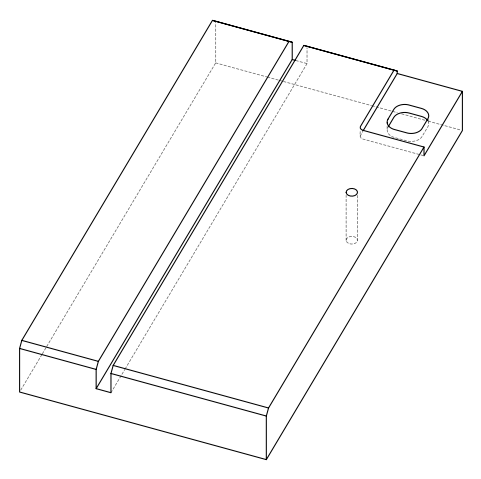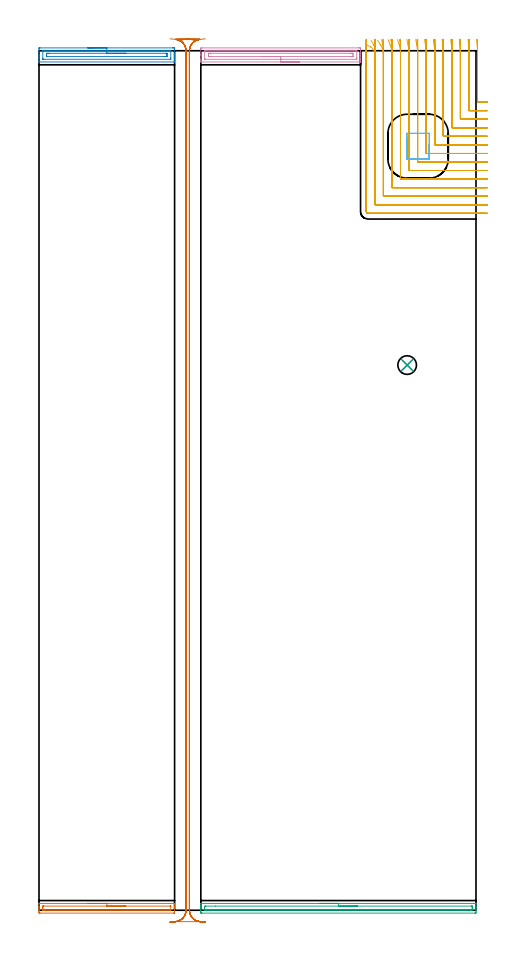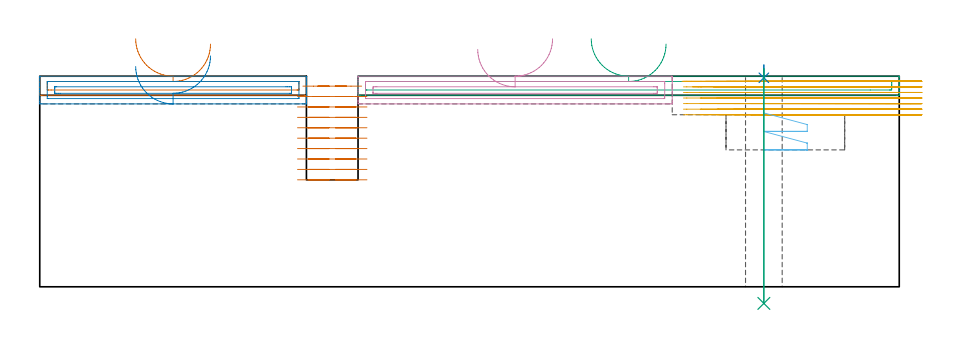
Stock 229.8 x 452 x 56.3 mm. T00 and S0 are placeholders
(PLAN: 9 operations, 5 tool changes, 49.2 min)
(1 AREA_MILL | FG_CHAMFER_SURFACE | UGT0205_001 | 1.33 min | 972 mm3)
(2 AREA_MILL_1 | FG_CHAMFER_SURFACE_1 | UGT0205_001 | 1.91 min | 2080 mm3)
(3 AREA_MILL_2 | FG_CHAMFER_SURFACE_2 | UGT0205_001 | 2.5 min | 1927 mm3)
(4 AREA_MILL_3 | FG_CHAMFER_SURFACE_3 | UGT0205_001 | 2.22 min | 2547 mm3)
(5 MILL_CORNER_NOTCH_RECTANGULAR | CORNER_NOTCH_RECTANGULAR | UGT0201_124 | Follow Part, ap 1.5, ae 75% | 21.1 min | 55176 mm3)
(6 MILL_RECTANGULAR_POCKET | POCKET_RECTANGULAR_STRAIGHT | UGT0201_104 | Follow Part, ap 5, ae 75% | 0.46 min | 9193 mm3)
(7 MILL_RECTANGULAR_SLOT | SLOT_RECTANGULAR | NXT0201_011 | Follow Part, ap 3, ae 75% | 19.37 min | 172442 mm3)
(8 SPOT_DRILL | STEP1HOLE | NXT0321_9005460120000 | 0.03 min | 1 mm3)
(9 DRILL_THROUGH_HOLE_INTO_CENTER | STEP1HOLE | UGT0301_212 | 0.25 min | 4222 mm3)
(TOOL UGT0205_001 | Chamfer Mill 20 x 3 x 45 deg. | D20 FL50 Z2)
(TOOL UGT0201_124 | Carbide End Mill 6.0 | D6 FL15 Z4)
(TOOL UGT0201_104 | End Mill 20 mm | D20 FL22 Z2)
(TOOL NXT0201_011 | ENDMILL 12mm [2P460-1200-NA 1630] | D12 FL38 Z6)
(TOOL NXT0321_9005460120000 | NC Spot Drill, 142deg, 12mm, Carbide, Uncoated | D12 PA142 FL30 Z2)
(TOOL UGT0301_212 | Twist Drill 9.8 mm | D9.8 PA118 FL83 Z2)
(OP 1 AREA_MILL)
G17 G21 G94 G90
T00 M6
G54
G17 G0 G90 X25.65 Y3.6 S1061 M3
G43 Z66.3 H0
G94 G1 X25.688 Z65.428 F250.
X25.802 Z64.563
X25.991 Z63.712
X26.253 Z62.88
X26.587 Z62.074
X26.99 Z61.3
X27.458 Z60.564
X27.99 Z59.872
X28.579 Z59.229
X29.222 Z58.639
X29.914 Z58.108
X30.65 Z57.64
X31.424 Z57.237
X32.23 Z56.903
X33.062 Z56.641
X33.914 Z56.452
X34.778 Z56.338
X35.65 Z56.3
X71.194
X71.29 Y3.604 Z56.296
X71.298 Y3.515 Z56.207
X71.3 Y3.426 Z56.124
Y1.909 Z54.608
Y1.488 Z54.184
Y1.277 Z53.974
Y0.612 Z53.309
Y0.402 Z53.099
Y-0.263 Z52.431
Y-0.805 Z51.889
X71.296 Y-1.138 Z51.557
X71.29 Y-1.491 Z51.204
X71.112 Y-1.496 Z51.201
X70.749 Y-1.5 Z51.2
X0.551
X0.188 Y-1.496 Z51.201
X0.01 Y-1.491 Z51.204
X0. Y-1.138 Z51.557
Y-0.805 Z51.889
Y-0.263 Z52.431
Y0.402 Z53.099
Y0.612 Z53.309
Y1.277 Z53.974
Y1.488 Z54.184
Y1.909 Z54.608
Y3.426 Z56.124
X0.002 Y3.515 Z56.207
X0.01 Y3.604 Z56.296
X0.105 Y3.6 Z56.3
X35.65
Y2.186 Z54.886
X68.972 Y2.185 Z54.885
X69.149 Y2.184 Z54.884
X69.237 Y2.182 Z54.882
X69.278 Y2.179 Z54.879
X69.29 Y2.174 Z54.874
X69.292 Y2.134 Z54.834
X69.299 Y1.81 Z54.51
Y0.29 Z52.99
X69.292 Y-0.034 Z52.666
X69.29 Y-0.073 Z52.627
X69.278 Y-0.079 Z52.621
X69.237 Y-0.082 Z52.618
X69.149 Y-0.084 Z52.616
X68.972 Y-0.086 Z52.614
X68.792
X3.037
X2.328 Y-0.084 Z52.616
X2.145 Y-0.082 Z52.618
X2.026 Y-0.079 Z52.621
X2.01 Y-0.041 Z52.659
X2.004 Y0.057 Z52.757
X2.001 Y0.612 Z53.312
X2. Y0.936 Z53.636
Y1.488 Z54.188
X2.001 Y1.81 Z54.51
X2.008 Y2.134 Z54.834
X2.01 Y2.174 Z54.874
X2.022 Y2.179 Z54.879
X2.063 Y2.182 Z54.882
X2.151 Y2.184 Z54.884
X2.328 Y2.185 Z54.885
X2.508 Y2.186 Z54.886
X35.65
X36.522 Z54.924
X37.386 Z55.038
X38.238 Z55.226
X39.07 Z55.489
X39.876 Z55.823
X40.65 Z56.225
X41.386 Z56.694
X42.078 Z57.225
X42.721 Z57.815
X43.31 Z58.458
X43.842 Z59.15
X44.31 Z59.886
X44.713 Z60.66
X45.047 Z61.466
X45.309 Z62.298
X45.498 Z63.149
X45.612 Z64.014
X45.65 Z64.886
G0 Z66.3
M5
M2
(OP 2 AREA_MILL_1)
G17 G21 G94 G90
T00 M6
G54
G17 G0 G90 X25.65 Y453.5 S1061 M3
G43 Z66.3 H0
Z58.9
G94 G1 X25.688 Z58.028 F250.
X25.802 Z57.163
X25.991 Z56.312
X26.253 Z55.48
X26.587 Z54.674
X26.99 Z53.9
X27.458 Z53.164
X27.99 Z52.472
X28.579 Z51.829
X29.222 Z51.24
X29.914 Z50.708
X30.65 Z50.24
X31.424 Z49.837
X32.23 Z49.503
X33.062 Z49.241
X33.913 Z49.052
X34.778 Z48.938
X35.65 Z48.9
X70.168
X70.749 Y453.497 Z48.903
X71.293 Y453.491 Z48.905
X71.297 Y453.467 Z48.929
X71.3 Y452.918 Z49.478
Y452.58 Z49.816
Y450.245 Z52.148
Y449.569 Z52.829
Y449.355 Z53.043
Y448.678 Z53.719
Y448.464 Z53.933
Y448.035 Z54.364
Y447.111 Z55.288
Y446.38 Z56.018
X71.293 Y446.131 Z56.261
X71.29 Y446.103 Z56.289
X71.193 Y446.1 Z56.3
X0.107
X0.01 Y446.103 Z56.289
X0.007 Y446.131 Z56.262
X0. Y446.38 Z56.019
Y447.111 Z55.288
Y448.035 Z54.364
Y448.464 Z53.933
Y448.678 Z53.719
Y449.355 Z53.043
Y449.569 Z52.829
Y450.245 Z52.148
X0.001 Y452.918 Z49.478
X0.003 Y453.467 Z48.929
X0.007 Y453.491 Z48.905
X0.551 Y453.5 Z48.9
X35.65
Y452.086 Z50.314
X68.972 Y452.085 Z50.315
X69.03 Y452.084 Z50.316
X69.147 Y452.079 Z50.321
X69.29 Y452.068 Z50.332
X69.293 Y452.027 Z50.373
X69.299 Y451.699 Z50.701
Y448.135 Z54.265
X69.293 Y447.573 Z54.827
X69.29 Y447.534 Z54.866
X69.279 Y447.521 Z54.879
X69.206 Y447.518 Z54.882
X69.089 Y447.515 Z54.885
X2.328
X2.27 Y447.516 Z54.884
X2.153 Y447.521 Z54.879
X2.01 Y447.532 Z54.868
X2.007 Y447.573 Z54.827
X2.001 Y447.901 Z54.499
X2. Y451.465 Z50.935
X2.007 Y452.027 Z50.373
X2.01 Y452.066 Z50.334
X2.021 Y452.079 Z50.321
X2.094 Y452.082 Z50.318
X2.211 Y452.085 Z50.315
X35.65 Y452.086 Z50.314
Y450.672 Z51.728
X66.769
X67.194 Y450.67 Z51.73
X67.254 Y450.668 Z51.732
X67.283 Y450.666 Z51.734
X67.29 Y450.562 Z51.838
X67.298 Y450.351 Z52.049
X67.3 Y450.245 Z52.155
Y450.14 Z52.26
Y449.355 Z53.045
Y449.249 Z53.151
X67.297 Y449.143 Z53.257
X67.29 Y448.938 Z53.462
X67.194 Y448.935 Z53.465
X66.73 Y448.93 Z53.47
X66.306 Y448.929 Z53.471
X65.842 Y448.928 Z53.472
X4.53 Y448.929 Z53.471
X4.105 Y448.93 Z53.47
X4.045 Y448.932 Z53.468
X4.017 Y448.935 Z53.465
X4.01 Y449.038 Z53.362
X4.002 Y449.249 Z53.151
X4. Y449.355 Z53.045
Y449.46 Z52.94
Y450.245 Z52.155
Y450.351 Z52.049
X4.003 Y450.457 Z51.943
X4.01 Y450.662 Z51.738
X4.105 Y450.665 Z51.735
X4.57 Y450.67 Z51.73
X4.994 Y450.671 Z51.729
X5.457 Y450.672 Z51.728
X35.65
X36.522 Z51.766
X37.386 Z51.88
X38.238 Z52.069
X39.07 Z52.331
X39.876 Z52.665
X40.65 Z53.068
X41.386 Z53.537
X42.078 Z54.068
X42.721 Z54.657
X43.31 Z55.3
X43.841 Z55.993
X44.31 Z56.728
X44.713 Z57.502
X45.047 Z58.308
X45.309 Z59.14
X45.498 Z59.992
X45.612 Z60.857
X45.65 Z61.728
G0 Z66.3
M5
M2
(OP 3 AREA_MILL_2)
G17 G21 G94 G90
T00 M6
G54
G17 G0 G90 X147.45 Y3.6 S1061 M3
G43 Z66.3 H0
G94 G1 X147.488 Z65.428 F250.
X147.602 Z64.563
X147.791 Z63.712
X148.053 Z62.88
X148.387 Z62.074
X148.79 Z61.3
X149.258 Z60.564
X149.79 Z59.872
X150.379 Z59.229
X151.022 Z58.639
X151.714 Z58.108
X152.45 Z57.64
X153.224 Z57.237
X154.03 Z56.903
X154.862 Z56.641
X155.714 Z56.452
X156.578 Z56.338
X157.45 Z56.3
X229.656
X229.79 Y3.605 Z56.295
X229.798 Y3.483 Z56.176
X229.8 Y3.364 Z56.063
Y2.667 Z55.367
Y2.058 Z54.757
Y1.488 Z54.184
Y1.202 Z53.899
Y0.612 Z53.309
Y0.327 Z53.025
Y-0.263 Z52.432
Y-0.843 Z51.852
X229.797 Y-1.138 Z51.558
X229.79 Y-1.492 Z51.204
X229.575 Y-1.497 Z51.2
X229.209 Y-1.5
X85.691
X85.325 Y-1.497
X85.11 Y-1.492 Z51.204
X85.1 Y-1.138 Z51.558
Y-0.843 Z51.852
Y-0.263 Z52.432
Y0.327 Z53.025
Y0.612 Z53.309
Y1.202 Z53.899
Y1.488 Z54.184
Y2.058 Z54.757
Y2.363 Z55.062
Y3.364 Z56.063
X85.102 Y3.483 Z56.176
X85.11 Y3.605 Z56.295
X85.242 Y3.6 Z56.3
X157.45
Y2.186 Z54.886
X227.426 Y2.185 Z54.885
X227.608 Y2.184 Z54.884
X227.761 Y2.18 Z54.88
X227.791 Y2.178 Z54.878
X227.795 Y2.157 Z54.857
X227.797 Y2.133 Z54.833
X227.8 Y1.996 Z54.696
Y1.488 Z54.188
Y1.121 Z53.821
X227.797 Y0.612 Z53.312
X227.791 Y0.254 Z52.954
X227.772 Y-0.079 Z52.621
X227.426 Y-0.083 Z52.617
X227.245 Y-0.085 Z52.615
X222.037 Y-0.086 Z52.614
X87.474 Y-0.085 Z52.615
X87.292 Y-0.084 Z52.616
X87.139 Y-0.08 Z52.62
X87.109 Y-0.078 Z52.622
X87.105 Y-0.057 Z52.643
X87.103 Y-0.034 Z52.667
X87.1 Y0.104 Z52.804
Y0.612 Z53.312
Y0.979 Z53.679
X87.103 Y1.488 Z54.188
X87.109 Y1.846 Z54.546
X87.128 Y2.179 Z54.879
X87.474 Y2.183 Z54.883
X87.655 Y2.185 Z54.885
X92.852 Y2.186 Z54.886
X157.45
X158.322 Z54.924
X159.186 Z55.038
X160.038 Z55.226
X160.87 Z55.489
X161.676 Z55.823
X162.45 Z56.225
X163.186 Z56.694
X163.878 Z57.225
X164.521 Z57.815
X165.11 Z58.458
X165.642 Z59.15
X166.11 Z59.886
X166.513 Z60.66
X166.847 Z61.466
X167.109 Z62.298
X167.298 Z63.149
X167.412 Z64.014
X167.45 Z64.886
G0 Z66.3
M5
M2
(OP 4 AREA_MILL_3)
G17 G21 G94 G90
T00 M6
G54
G17 G0 G90 X137.1 Y446.1 S1061 M3
G43 Z66.3 H0
G94 G1 X137.062 Z65.428 F250.
X136.948 Z64.563
X136.759 Z63.712
X136.497 Z62.88
X136.163 Z62.074
X135.76 Z61.3
X135.292 Z60.564
X134.76 Z59.872
X134.171 Z59.229
X133.528 Z58.639
X132.836 Z58.108
X132.1 Z57.64
X131.326 Z57.237
X130.52 Z56.903
X129.688 Z56.641
X128.836 Z56.452
X127.972 Z56.338
X127.1 Z56.3
X85.236
X85.11 Y446.103 Z56.288
X85.107 Y446.139 Z56.252
X85.1 Y446.455 Z55.944
Y447.029 Z55.37
Y447.573 Z54.822
Y449.626 Z52.771
Y450.245 Z52.149
Y452.608 Z49.788
X85.102 Y452.918 Z49.478
X85.108 Y453.491 Z48.905
X85.681 Y453.5 Z48.9
X167.937
X168.519 Y453.497 Z48.903
X169.092 Y453.491 Z48.905
X169.1 Y452.918 Z49.478
Y450.245 Z52.149
Y449.626 Z52.771
Y449.355 Z53.042
Y447.573 Z54.822
Y447.029 Z55.37
Y446.455 Z55.944
X169.093 Y446.139 Z56.252
X169.09 Y446.103 Z56.288
X168.965 Y446.1 Z56.3
X127.1
Y447.514 Z54.886
X87.463 Y447.515 Z54.885
X87.404 Y447.516 Z54.884
X87.287 Y447.52 Z54.88
X87.11 Y447.528 Z54.872
X87.108 Y447.573 Z54.827
X87.102 Y447.934 Z54.466
X87.1 Y451.499 Z50.901
X87.104 Y452.027 Z50.373
X87.107 Y452.071 Z50.329
X87.108 Y452.077 Z50.323
X87.15 Y452.08 Z50.32
X87.227 Y452.084 Z50.316
X87.345 Y452.085 Z50.315
X87.404 Y452.086 Z50.314
X166.737 Y452.085 Z50.315
X166.796 Y452.084 Z50.316
X166.913 Y452.08 Z50.32
X167.09 Y452.072 Z50.328
X167.092 Y452.027 Z50.373
X167.098 Y451.666 Z50.734
X167.1 Y448.101 Z54.299
X167.096 Y447.573 Z54.827
X167.093 Y447.529 Z54.871
X167.092 Y447.523 Z54.877
X167.05 Y447.52 Z54.88
X166.972 Y447.516 Z54.884
X166.855 Y447.515 Z54.885
X166.796 Y447.514 Z54.886
X127.1
Y448.928 Z53.472
X90.135 Y448.929 Z53.471
X89.669 Y448.93 Z53.47
X89.244 Y448.933 Z53.467
X89.112 Y448.935 Z53.465
X89.104 Y449.21 Z53.19
X89.101 Y449.355 Z53.045
X89.1 Y450.389 Z52.011
X89.105 Y450.534 Z51.866
X89.11 Y450.629 Z51.771
X89.12 Y450.665 Z51.735
X89.139 Y450.667 Z51.733
X89.244 Y450.669 Z51.731
X89.709 Y450.671 Z51.729
X90.135 Y450.672 Z51.728
X164.065 Y450.671 Z51.729
X164.531
X164.956 Y450.667 Z51.733
X165.088 Y450.665 Z51.735
X165.096 Y450.389 Z52.011
X165.099 Y450.245 Z52.155
X165.1 Y449.211 Z53.189
X165.095 Y449.066 Z53.334
X165.09 Y448.971 Z53.429
X165.08 Y448.935 Z53.465
X165.061 Y448.933 Z53.467
X164.956 Y448.931 Z53.469
X164.491 Y448.929 Z53.471
X164.065 Y448.928 Z53.472
X127.1
X126.228 Z53.51
X125.364 Z53.623
X124.512 Z53.812
X123.68 Z54.075
X122.874 Z54.408
X122.1 Z54.811
X121.364 Z55.28
X120.672 Z55.811
X120.029 Z56.4
X119.44 Z57.044
X118.908 Z57.736
X118.44 Z58.472
X118.037 Z59.245
X117.703 Z60.051
X117.441 Z60.883
X117.252 Z61.735
X117.138 Z62.6
X117.1 Z63.472
G0 Z66.3
M5
M2
(OP 5 MILL_CORNER_NOTCH_RECTANGULAR)
G17 G21 G94 G90
T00 M6
G54
G17 G0 G90 X230.153 Y457.929 S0 M3
G43 Z66.43 H0
Z54.94
G94 G1 X230.4 Y454.939 F250.
G2 X230.6 Y450.11 R58.5 F500.
G1 Y425.296
G3 X230.896 Y425. R0.3
G1 X232.8
X235.8 F250.
G0 Z66.43
X225.607 Y457.988
Z54.94
G1 X225.878 Y455.
G2 X226.1 Y450.11 R54. F500.
G1 Y420.796
G3 X226.396 Y420.5 R0.3
G1 X232.8
X235.8 F250.
G0 Z66.43
X221.062 Y457.985
Z54.94
G1 X221.358 Y455.
G2 X221.6 Y450.11 R49.5 F500.
G1 Y416.296
G3 X221.896 Y416. R0.3
G1 X232.8
X235.8 F250.
G0 Z66.43
X216.508 Y457.982
Z54.94
G1 X216.834 Y455.
G2 X217.1 Y450.11 R45. F500.
G1 Y411.796
G3 X217.396 Y411.5 R0.3
G1 X232.8
X235.8 F250.
G0 Z66.43
X211.942 Y457.978
Z54.94
G1 X212.304 Y455.
G2 X212.6 Y450.11 R40.5 F500.
G1 Y407.296
G3 X212.896 Y407. R0.3
G1 X232.8
X235.8 F250.
G0 Z66.43
X207.359 Y457.972
Z54.94
G1 X207.766 Y455.
G2 X208.1 Y450.11 R36. F500.
G1 Y402.796
G3 X208.396 Y402.5 R0.3
G1 X232.8
X235.8 F250.
G0 Z66.43
X202.752 Y457.964
Z54.94
G1 X203.218 Y455.
G2 X203.6 Y450.11 R31.5 F500.
G1 Y398.297
G3 X203.897 Y398. R0.3
G1 X232.8
X235.8 F250.
G0 Z66.43
X198.11 Y457.95
Z54.94
G1 X198.654 Y455.
G2 X199.1 Y450.11 R27. F500.
G1 Y393.797
G3 X199.397 Y393.5 R0.3
G1 X232.8
X235.8 F250.
G0 Z66.43
X193.41 Y457.928
Z54.94
G1 X194.062 Y455.
G2 X194.6 Y450.11 R22.5 F500.
G1 Y389.297
G3 X194.897 Y389. R0.3
G1 X232.8
X235.8 F250.
G0 Z66.43
X188.608 Y457.887
Z54.94
G1 X189.423 Y455.
G2 X190.1 Y450.11 R18. F500.
G1 Y384.797
G3 X190.397 Y384.5 R0.3
G1 X232.8
X235.8 F250.
G0 Z66.43
X183.597 Y457.796
Z54.94
G1 X184.683 Y455.
G2 X185.6 Y450.11 R13.5 F500.
G1 Y380.297
G3 X185.897 Y380. R0.3
G1 X232.8
X235.8 F250.
G0 Z66.43
X178.026 Y457.519
Z54.94
G1 X179.656 Y455.
G2 X181.1 Y450.11 R9. F500.
G1 Y375.797
G3 X181.397 Y375.5 R0.3
G1 X232.8
X235.8 F250.
G0 Z66.43
X171.693 Y455.503
Z54.94
G1 X174.308 Y454.032
G2 X176.6 Y450.11 R4.5 F500.
G1 Y371.297
G3 X176.897 Y371. R0.3
G1 X232.8
X235.8 F250.
G0 Z66.43
X172.1 Y453.11
Z54.94
G1 Y450.11
Y367.4 F500.
G3 X173. Y366.5 R0.9
G1 X232.8
X235.8 F250.
G0 Z66.43
X230.455 Y457.9
Z53.45
G1 X230.563 Y454.901
G2 X230.6 Y452.808 R58.5 F500.
G1 Y425.296
G3 X230.896 Y425. R0.3
G1 X232.8
X235.8 F250.
G0 Z66.43
X225.934 Y457.998
Z53.45
G1 X226.055 Y455.
G2 X226.1 Y452.808 R54. F500.
G1 Y420.796
G3 X226.396 Y420.5 R0.3
G1 X232.8
X235.8 F250.
G0 Z66.43
X221.419 Y457.997
Z53.45
G1 X221.551 Y455.
G2 X221.6 Y452.808 R49.5 F500.
G1 Y416.296
G3 X221.896 Y416. R0.3
G1 X232.8
X235.8 F250.
G0 Z66.43
X216.9 Y457.996
Z53.45
G1 X217.047 Y455.
G2 X217.1 Y452.808 R45. F500.
G1 Y411.796
G3 X217.396 Y411.5 R0.3
G1 X232.8
X235.8 F250.
G0 Z66.43
X212.378 Y457.996
Z53.45
G1 X212.541 Y455.
G2 X212.6 Y452.808 R40.5 F500.
G1 Y407.296
G3 X212.896 Y407. R0.3
G1 X232.8
X235.8 F250.
G0 Z66.43
X207.851 Y457.994
Z53.45
G1 X208.033 Y455.
G2 X208.1 Y452.808 R36. F500.
G1 Y402.796
G3 X208.396 Y402.5 R0.3
G1 X232.8
X235.8 F250.
G0 Z66.43
X203.315 Y457.993
Z53.45
G1 X203.524 Y455.
G2 X203.6 Y452.808 R31.5 F500.
G1 Y398.297
G3 X203.897 Y398. R0.3
G1 X232.8
X235.8 F250.
G0 Z66.43
X198.767 Y457.99
Z53.45
G1 X199.011 Y455.
G2 X199.1 Y452.808 R27. F500.
G1 Y393.797
G3 X199.397 Y393.5 R0.3
G1 X232.8
X235.8 F250.
G0 Z66.43
X194.201 Y457.986
Z53.45
G1 X194.493 Y455.
G2 X194.6 Y452.808 R22.5 F500.
G1 Y389.297
G3 X194.897 Y389. R0.3
G1 X232.8
X235.8 F250.
G0 Z66.43
X189.601 Y457.978
Z53.45
G1 X189.966 Y455.
G2 X190.1 Y452.808 R18. F500.
G1 Y384.797
G3 X190.397 Y384.5 R0.3
G1 X232.8
X235.8 F250.
G0 Z66.43
X184.934 Y457.96
Z53.45
G1 X185.421 Y455.
G2 X185.6 Y452.808 R13.5 F500.
G1 Y380.297
G3 X185.897 Y380. R0.3
G1 X232.8
X235.8 F250.
G0 Z66.43
X180.098 Y457.91
Z53.45
G1 X180.829 Y455.
G2 X181.1 Y452.808 R9. F500.
G1 Y375.797
G3 X181.397 Y375.5 R0.3
G1 X232.8
X235.8 F250.
G0 Z66.43
X174.569 Y457.62
Z53.45
G1 X176.03 Y455.
G2 X176.6 Y452.808 R4.5 F500.
G1 Y371.297
G3 X176.897 Y371. R0.3
G1 X232.8
X235.8 F250.
G0 Z66.43
X172.1 Y455.808
Z53.45
G1 Y452.808
Y367.4 F500.
G3 X173. Y366.5 R0.9
G1 X232.8
X235.8 F250.
G0 Z66.43
X230.588 Y457.891
Z51.96
G1 X230.6 Y454.891
Y454.663 F500.
Y425.296
G3 X230.896 Y425. R0.3
G1 X232.8
X235.8 F250.
G0 Z66.43
X226.08 Y458.
Z51.96
G1 X226.099 Y455.
G2 X226.1 Y454.663 R54. F500.
G1 Y420.796
G3 X226.396 Y420.5 R0.3
G1 X232.8
X235.8 F250.
G0 Z66.43
X221.578 Y458.
Z51.96
G1 X221.599 Y455.
G2 X221.6 Y454.663 R49.5 F500.
G1 Y416.296
G3 X221.896 Y416. R0.3
G1 X232.8
X235.8 F250.
G0 Z66.43
X217.076 Y458.
Z51.96
G1 X217.099 Y455.
G2 X217.1 Y454.663 R45. F500.
G1 Y411.796
G3 X217.396 Y411.5 R0.3
G1 X232.8
X235.8 F250.
G0 Z66.43
X212.574 Y458.
Z51.96
G1 X212.599 Y455.
G2 X212.6 Y454.663 R40.5 F500.
G1 Y407.296
G3 X212.896 Y407. R0.3
G1 X232.8
X235.8 F250.
G0 Z66.43
X208.07 Y458.
Z51.96
G1 X208.098 Y455.
G2 X208.1 Y454.663 R36. F500.
G1 Y402.796
G3 X208.396 Y402.5 R0.3
G1 X232.8
X235.8 F250.
G0 Z66.43
X203.566 Y458.
Z51.96
G1 X203.598 Y455.
G2 X203.6 Y454.663 R31.5 F500.
G1 Y398.297
G3 X203.897 Y398. R0.3
G1 X232.8
X235.8 F250.
G0 Z66.43
X199.061 Y458.
Z51.96
G1 X199.098 Y455.
G2 X199.1 Y454.663 R27. F500.
G1 Y393.797
G3 X199.397 Y393.5 R0.3
G1 X232.8
X235.8 F250.
G0 Z66.43
X194.553 Y458.
Z51.96
G1 X194.597 Y455.
G2 X194.6 Y454.663 R22.5 F500.
G1 Y389.297
G3 X194.897 Y389. R0.3
G1 X232.8
X235.8 F250.
G0 Z66.43
X190.041 Y457.999
Z51.96
G1 X190.097 Y455.
G2 X190.1 Y454.663 R18. F500.
G1 Y384.797
G3 X190.397 Y384.5 R0.3
G1 X232.8
X235.8 F250.
G0 Z66.43
X185.521 Y457.999
Z51.96
G1 X185.596 Y455.
G2 X185.6 Y454.663 R13.5 F500.
G1 Y380.297
G3 X185.897 Y380. R0.3
G1 X232.8
X235.8 F250.
G0 Z66.43
X180.982 Y457.998
Z51.96
G1 X181.094 Y455.
G2 X181.1 Y454.663 R9. F500.
G1 Y375.797
G3 X181.397 Y375.5 R0.3
G1 X232.8
X235.8 F250.
G0 Z66.43
X176.363 Y457.992
Z51.96
G1 X176.587 Y455.
G2 X176.6 Y454.663 R4.5 F500.
G1 Y371.297
G3 X176.897 Y371. R0.3
G1 X232.8
X235.8 F250.
G0 Z66.43
X172.1 Y457.663
Z51.96
G1 Y454.663
Y367.4 F500.
G3 X173. Y366.5 R0.9
G1 X232.8
X235.8 F250.
G0 Z66.43
X230.6 Y457.891
Z50.47
G1 Y454.891
Y425.296 F500.
G3 X230.896 Y425. R0.3
G1 X232.8
X235.8 F250.
G0 Z66.43
X226.1 Y458.
Z50.47
G1 Y455.
Y420.796 F500.
G3 X226.396 Y420.5 R0.3
G1 X232.8
X235.8 F250.
G0 Z66.43
X221.6 Y458.
Z50.47
G1 Y455.
Y416.296 F500.
G3 X221.896 Y416. R0.3
G1 X232.8
X235.8 F250.
G0 Z66.43
X217.1 Y458.
Z50.47
G1 Y455.
Y411.796 F500.
G3 X217.396 Y411.5 R0.3
G1 X232.8
X235.8 F250.
G0 Z66.43
X212.6 Y458.
Z50.47
G1 Y455.
Y407.296 F500.
G3 X212.896 Y407. R0.3
G1 X232.8
X235.8 F250.
G0 Z66.43
X208.1 Y458.
Z50.47
G1 Y455.
Y402.796 F500.
G3 X208.396 Y402.5 R0.3
G1 X232.8
X235.8 F250.
G0 Z66.43
X203.6 Y458.
Z50.47
G1 Y455.
Y398.297 F500.
G3 X203.897 Y398. R0.3
G1 X232.8
X235.8 F250.
G0 Z66.43
X199.1 Y458.
Z50.47
G1 Y455.
Y393.797 F500.
G3 X199.397 Y393.5 R0.3
G1 X232.8
X235.8 F250.
G0 Z66.43
X194.6 Y458.
Z50.47
G1 Y455.
Y389.297 F500.
G3 X194.897 Y389. R0.3
G1 X232.8
X235.8 F250.
G0 Z66.43
X190.1 Y458.
Z50.47
G1 Y455.
Y384.797 F500.
G3 X190.397 Y384.5 R0.3
G1 X232.8
X235.8 F250.
G0 Z66.43
X185.6 Y458.
Z50.47
G1 Y455.
Y380.297 F500.
G3 X185.897 Y380. R0.3
G1 X232.8
X235.8 F250.
G0 Z66.43
X181.1 Y458.
Z50.47
G1 Y455.
Y375.797 F500.
G3 X181.397 Y375.5 R0.3
G1 X232.8
X235.8 F250.
G0 Z66.43
X176.6 Y458.
Z50.47
G1 Y455.
Y371.297 F500.
G3 X176.897 Y371. R0.3
G1 X232.8
X235.8 F250.
G0 Z66.43
X172.1 Y458.
Z50.47
G1 Y455.
Y367.4 F500.
G3 X173. Y366.5 R0.9
G1 X232.8
X235.8 F250.
G0 Z66.43
X230.6 Y457.891
Z48.98
G1 Y454.891
Y425.296 F500.
G3 X230.896 Y425. R0.3
G1 X232.8
X235.8 F250.
G0 Z66.43
X226.1 Y458.
Z48.98
G1 Y455.
Y420.796 F500.
G3 X226.396 Y420.5 R0.3
G1 X232.8
X235.8 F250.
G0 Z66.43
X221.6 Y458.
Z48.98
G1 Y455.
Y416.296 F500.
G3 X221.896 Y416. R0.3
G1 X232.8
X235.8 F250.
G0 Z66.43
X217.1 Y458.
Z48.98
G1 Y455.
Y411.796 F500.
G3 X217.396 Y411.5 R0.3
G1 X232.8
X235.8 F250.
G0 Z66.43
X212.6 Y458.
Z48.98
G1 Y455.
Y407.296 F500.
G3 X212.896 Y407. R0.3
G1 X232.8
X235.8 F250.
G0 Z66.43
X208.1 Y458.
Z48.98
G1 Y455.
Y402.796 F500.
G3 X208.396 Y402.5 R0.3
G1 X232.8
X235.8 F250.
G0 Z66.43
X203.6 Y458.
Z48.98
G1 Y455.
Y398.297 F500.
G3 X203.897 Y398. R0.3
G1 X232.8
X235.8 F250.
G0 Z66.43
X199.1 Y458.
Z48.98
G1 Y455.
Y393.797 F500.
G3 X199.397 Y393.5 R0.3
G1 X232.8
X235.8 F250.
G0 Z66.43
X194.6 Y458.
Z48.98
G1 Y455.
Y389.297 F500.
G3 X194.897 Y389. R0.3
G1 X232.8
X235.8 F250.
G0 Z66.43
X190.1 Y458.
Z48.98
G1 Y455.
Y384.797 F500.
G3 X190.397 Y384.5 R0.3
G1 X232.8
X235.8 F250.
G0 Z66.43
X185.6 Y458.
Z48.98
G1 Y455.
Y380.297 F500.
G3 X185.897 Y380. R0.3
G1 X232.8
X235.8 F250.
G0 Z66.43
X181.1 Y458.
Z48.98
G1 Y455.
Y375.797 F500.
G3 X181.397 Y375.5 R0.3
G1 X232.8
X235.8 F250.
G0 Z66.43
X176.6 Y458.
Z48.98
G1 Y455.
Y371.297 F500.
G3 X176.897 Y371. R0.3
G1 X232.8
X235.8 F250.
G0 Z66.43
X172.1 Y458.
Z48.98
G1 Y455.
Y367.4 F500.
G3 X173. Y366.5 R0.9
G1 X232.8
X235.8 F250.
G0 Z66.43
X230.6 Y457.891
Z47.49
G1 Y454.891
Y425.296 F500.
G3 X230.896 Y425. R0.3
G1 X232.8
X235.8 F250.
G0 Z66.43
X226.1 Y458.
Z47.49
G1 Y455.
Y420.796 F500.
G3 X226.396 Y420.5 R0.3
G1 X232.8
X235.8 F250.
G0 Z66.43
X221.6 Y458.
Z47.49
G1 Y455.
Y416.296 F500.
G3 X221.896 Y416. R0.3
G1 X232.8
X235.8 F250.
G0 Z66.43
X217.1 Y458.
Z47.49
G1 Y455.
Y411.796 F500.
G3 X217.396 Y411.5 R0.3
G1 X232.8
X235.8 F250.
G0 Z66.43
X212.6 Y458.
Z47.49
G1 Y455.
Y407.296 F500.
G3 X212.896 Y407. R0.3
G1 X232.8
X235.8 F250.
G0 Z66.43
X208.1 Y458.
Z47.49
G1 Y455.
Y402.796 F500.
G3 X208.396 Y402.5 R0.3
G1 X232.8
X235.8 F250.
G0 Z66.43
X203.6 Y458.
Z47.49
G1 Y455.
Y398.297 F500.
G3 X203.897 Y398. R0.3
G1 X232.8
X235.8 F250.
G0 Z66.43
X199.1 Y458.
Z47.49
G1 Y455.
Y393.797 F500.
G3 X199.397 Y393.5 R0.3
G1 X232.8
X235.8 F250.
G0 Z66.43
X194.6 Y458.
Z47.49
G1 Y455.
Y389.297 F500.
G3 X194.897 Y389. R0.3
G1 X232.8
X235.8 F250.
G0 Z66.43
X190.1 Y458.
Z47.49
G1 Y455.
Y384.797 F500.
G3 X190.397 Y384.5 R0.3
G1 X232.8
X235.8 F250.
G0 Z66.43
X185.6 Y458.
Z47.49
G1 Y455.
Y380.297 F500.
G3 X185.897 Y380. R0.3
G1 X232.8
X235.8 F250.
G0 Z66.43
X181.1 Y458.
Z47.49
G1 Y455.
Y375.797 F500.
G3 X181.397 Y375.5 R0.3
G1 X232.8
X235.8 F250.
G0 Z66.43
X176.6 Y458.
Z47.49
G1 Y455.
Y371.297 F500.
G3 X176.897 Y371. R0.3
G1 X232.8
X235.8 F250.
G0 Z66.43
X172.1 Y458.
Z47.49
G1 Y455.
Y367.4 F500.
G3 X173. Y366.5 R0.9
G1 X232.8
X235.8 F250.
G0 Z66.43
X230.6 Y457.891
Z46.
G1 Y454.891
Y425.296 F500.
G3 X230.896 Y425. R0.3
G1 X232.8
X235.8 F250.
G0 Z66.43
X226.1 Y458.
Z46.
G1 Y455.
Y420.796 F500.
G3 X226.396 Y420.5 R0.3
G1 X232.8
X235.8 F250.
G0 Z66.43
X221.6 Y458.
Z46.
G1 Y455.
Y416.296 F500.
G3 X221.896 Y416. R0.3
G1 X232.8
X235.8 F250.
G0 Z66.43
X217.1 Y458.
Z46.
G1 Y455.
Y411.796 F500.
G3 X217.396 Y411.5 R0.3
G1 X232.8
X235.8 F250.
G0 Z66.43
X212.6 Y458.
Z46.
G1 Y455.
Y407.296 F500.
G3 X212.896 Y407. R0.3
G1 X232.8
X235.8 F250.
G0 Z66.43
X208.1 Y458.
Z46.
G1 Y455.
Y402.796 F500.
G3 X208.396 Y402.5 R0.3
G1 X232.8
X235.8 F250.
G0 Z66.43
X203.6 Y458.
Z46.
G1 Y455.
Y398.297 F500.
G3 X203.897 Y398. R0.3
G1 X232.8
X235.8 F250.
G0 Z66.43
X199.1 Y458.
Z46.
G1 Y455.
Y393.797 F500.
G3 X199.397 Y393.5 R0.3
G1 X232.8
X235.8 F250.
G0 Z66.43
X194.6 Y458.
Z46.
G1 Y455.
Y389.297 F500.
G3 X194.897 Y389. R0.3
G1 X232.8
X235.8 F250.
G0 Z66.43
X190.1 Y458.
Z46.
G1 Y455.
Y384.797 F500.
G3 X190.397 Y384.5 R0.3
G1 X232.8
X235.8 F250.
G0 Z66.43
X185.6 Y458.
Z46.
G1 Y455.
Y380.297 F500.
G3 X185.897 Y380. R0.3
G1 X232.8
X235.8 F250.
G0 Z66.43
X181.1 Y458.
Z46.
G1 Y455.
Y375.797 F500.
G3 X181.397 Y375.5 R0.3
G1 X232.8
X235.8 F250.
G0 Z66.43
X176.6 Y458.
Z46.
G1 Y455.
Y371.297 F500.
G3 X176.897 Y371. R0.3
G1 X232.8
X235.8 F250.
G0 Z66.43
X172.1 Y458.
Z46.
G1 Y455.
Y367.4 F500.
G3 X173. Y366.5 R0.9
G1 X232.8
X235.8 F250.
G0 Z66.43
M5
M2
(OP 6 MILL_RECTANGULAR_POCKET)
G17 G21 G94 G90
T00 M6
G54
G17 G0 G90 X193.5 Y406.272 S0 M3
G43 Z66.43 H0
Z49.515
G94 G1 Y395.1 Z46.521 F250.
Y395.068 Z46.513
X193.526 Y395.026 Z46.5
X193.568 Y395. Z46.486
X205.132 Z43.388
X205.174 Y395.026 Z43.374
X205.2 Y395.068 Z43.361
Y395.1 Z43.353
Y401.8 Z41.557
Y408.5 F500.
X205.195 Y408.555
X205.155 Y408.595
X205.1 Y408.6
X193.6
X193.545 Y408.595
X193.505 Y408.555
X193.5 Y408.5
Y395.1
X193.505 Y395.045
X193.545 Y395.005
X193.6 Y395.
X205.1
X205.155 Y395.005
X205.195 Y395.045
X205.2 Y395.1
Y401.8
Y402.8
G0 X193.5 Y406.272 Z44.557
G1 Y395.1 Z41.564 F250.
Y395.068 Z41.555
X193.526 Y395.026 Z41.542
X193.568 Y395. Z41.529
X205.132 Z38.43
X205.174 Y395.026 Z38.417
X205.2 Y395.068 Z38.404
Y395.1 Z38.395
Y401.8 Z36.6
Y408.5 F500.
X205.195 Y408.555
X205.155 Y408.595
X205.1 Y408.6
X193.6
X193.545 Y408.595
X193.505 Y408.555
X193.5 Y408.5
Y395.1
X193.505 Y395.045
X193.545 Y395.005
X193.6 Y395.
X205.1
X205.155 Y395.005
X205.195 Y395.045
X205.2 Y395.1
Y401.8
Y402.8
G0 Z66.43
M5
M2
(OP 7 MILL_RECTANGULAR_SLOT)
G17 G21 G94 G90
T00 M6
G54
G17 G0 G90 X86.068 Y-6.638 S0 M3
G43 Z66.43 H1
Z53.647
G94 G1 X83.219 Y-5.698 F250.
G2 X79.1 Y0. R6. F500.
G1 Y452.
G2 X82.046 Y457.165 R6.
G3 X78.992 Y458. R6.
G1 X77.409
G3 X74.355 Y457.164 R6.
G2 X77.3 Y452. R6.
G1 Y0.
G2 X73.197 Y-5.692 R6.
G1 X70.351 Y-6.641 F250.
G0 X87.486 Y-6.27 Z50.864
G1 X84.501 Y-5.97
G2 X79.1 Y0. R6. F500.
G1 Y452.
G2 X83.44 Y457.766 R6.
G1 X83.448 Y457.795
G3 X81.892 Y458. R6.
G1 X74.495
G3 X72.946 Y457.797 R6.
G1 X72.954 Y457.768
G2 X77.3 Y452. R6.
G1 Y0.
G2 X71.899 Y-5.97 R6.
G1 X68.914 Y-6.27 F250.
G0 X87.486 Z48.081
G1 X84.501 Y-5.97
G2 X79.1 Y0. R6. F500.
G1 Y452.
G2 X84.501 Y457.97 R6.
G1 Y458.
X71.899
Y457.97
G2 X77.3 Y452. R6.
G1 Y0.
G2 X71.899 Y-5.97 R6.
G1 X68.914 Y-6.27 F250.
G0 X87.486 Z45.298
G1 X84.501 Y-5.97
G2 X79.1 Y0. R6. F500.
G1 Y452.
G2 X84.501 Y457.97 R6.
G1 Y458.
X71.899
Y457.97
G2 X77.3 Y452. R6.
G1 Y0.
G2 X71.899 Y-5.97 R6.
G1 X68.914 Y-6.27 F250.
G0 Z66.43
Y458.27
Z42.515
G1 X71.899 Y457.97
G2 X77.3 Y452. R6. F500.
G1 Y0.
G2 X71.646 Y-5.99 R6.
G1 X84.754
G2 X79.1 Y0. R6.
G1 Y452.
G2 X84.501 Y457.97 R6.
G1 X87.486 Y458.27 F250.
G0 Z66.43
Y-6.27
Z39.732
G1 X84.501 Y-5.97
G2 X79.1 Y0. R6. F500.
G1 Y452.
G2 X84.501 Y457.97 R6.
G1 Y458.
X71.899
Y457.97
G2 X77.3 Y452. R6.
G1 Y0.
G2 X71.899 Y-5.97 R6.
G1 X68.914 Y-6.27 F250.
G0 X87.486 Z36.949
G1 X84.501 Y-5.97
G2 X79.1 Y0. R6. F500.
G1 Y452.
G2 X84.501 Y457.97 R6.
G1 Y458.
X71.899
Y457.97
G2 X77.3 Y452. R6.
G1 Y0.
G2 X71.899 Y-5.97 R6.
G1 X68.914 Y-6.27 F250.
G0 X87.486 Z34.166
G1 X84.501 Y-5.97
G2 X79.1 Y0. R6. F500.
G1 Y452.
G2 X84.501 Y457.97 R6.
G1 Y458.
X71.899
Y457.97
G2 X77.3 Y452. R6.
G1 Y0.
G2 X71.899 Y-5.97 R6.
G1 X68.914 Y-6.27 F250.
G0 X87.486 Z31.383
G1 X84.501 Y-5.97
G2 X79.1 Y0. R6. F500.
G1 Y452.
G2 X84.501 Y457.97 R6.
G1 Y458.
X71.899
Y457.97
G2 X77.3 Y452. R6.
G1 Y0.
G2 X71.899 Y-5.97 R6.
G1 X68.914 Y-6.27 F250.
G0 X87.486 Z28.6
G1 X84.501 Y-5.97
G2 X79.1 Y0. R6. F500.
G1 Y452.
G2 X84.501 Y457.97 R6.
G1 Y458.
X71.899
Y457.97
G2 X77.3 Y452. R6.
G1 Y0.
G2 X71.899 Y-5.97 R6.
G1 X68.914 Y-6.27 F250.
G0 Z66.43
M5
M2
(OP 8 SPOT_DRILL)
G17 G21 G94 G90
T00 M6
G54
G17 G0 G90 X193.6 Y286.7 S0 M3
G43 Z66.3 H0
G94 G81 G98 Z55.878 F250. R59.3
G80
M5
M2
(OP 9 DRILL_THROUGH_HOLE_INTO_CENTER)
G17 G21 G94 G90
T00 M6
G54
G17 G0 G90 X193.6 Y286.7 S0 M3
G43 Z66.3 H0
G94 G73 G98 Z-4.444 F250. Q8.678 R58.3
G80
M5
M2
